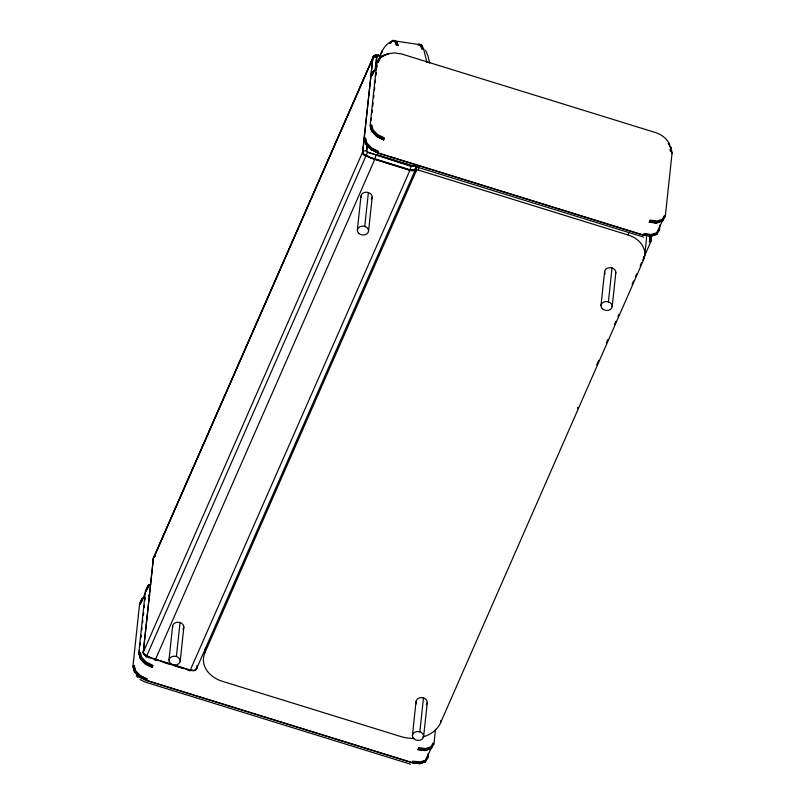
<?xml version="1.0" encoding="UTF-8"?>
<svg xmlns="http://www.w3.org/2000/svg" width="805" height="805" viewBox="0 0 805 805"><rect width="100%" height="100%" fill="white"/><g stroke="black" fill="none" stroke-linecap="round" stroke-linejoin="round"><path stroke-width="1.21" d="M196.873 665.705L196.833 668.09L194.87 670.575L190.604 670.444L150.948 658.037L144.065 654.505L143.23 652.352L153.473 557.855M195.796 669.186A3.089 2.405 1.5 0 0 196.732 668.301L416.024 168.235L416.094 165.83M132.926 666.309L139.607 603.79M138.792 653.036L145.474 590.508M152.658 666.701L145.494 663.169L140.523 658.047L139.074 652.704L139.627 650.229M140.161 645.228L140.432 642.722M140.966 637.721L141.237 635.215M141.771 630.214L142.032 627.719M142.566 622.718L142.837 620.212M143.37 615.211L143.642 612.716M144.176 607.715L144.437 605.209M144.97 600.208L145.242 597.702M153.332 558.539L143.33 652.141L144.155 654.284L151.038 657.826L190.694 670.233L194.971 670.364M168.98 660.09L172.612 626.159M176.406 656.478L180.028 622.547M180.199 661.136L183.832 627.206M413.629 738.336A31.254 24.593 6.1 0 1 400.981 736.595L222.2 681.251A27.783 21.866 6.1 0 1 204.893 652.744L205.416 647.894M416.034 168.215L414.183 170.479L409.906 170.358L370.25 157.971L363.377 154.409L362.552 152.266L372.946 57.517M381.63 56.219L377.837 55.324L376.428 57.356A3.119 2.455 6.1 0 0 372.806 58.202L362.803 151.793L363.619 153.926L370.481 157.438L410.127 169.845L414.364 169.966L416.205 167.722A3.119 2.425 1.5 0 0 415.702 166.182M357.34 230.059L360.972 196.128M414.102 165.196L413.186 166.313L411.083 166.253L367.543 152.276L366.426 150.948L366.959 145.957M375.09 69.834L376.428 57.356M413.72 165.095L412.935 166.061L411.114 166.011L367.644 152.054L366.798 151.068L367.332 146.067M375.734 67.449L377.062 56.642L378.048 55.595L381.62 56.471M370.129 125.52L376.81 62.991M371.236 120.207L371.507 117.711M372.041 112.71L372.313 110.205M372.705 106.451L373.107 102.708M373.641 97.707L373.912 95.201M374.446 90.2L374.717 87.695M375.251 82.694L375.512 80.198M376.046 75.197L376.317 72.692M376.851 67.69L377.122 65.195M364.766 226.447L368.388 192.516M368.559 231.105L372.192 197.175M204.893 652.744L416.225 170.861L416.749 166.011M416.225 170.861A1.741 1.369 6.1 0 1 418.429 170.097L418.811 166.464M412.422 735.448L416.044 701.517M419.848 731.846L423.47 697.905M423.641 736.495L427.264 702.564M427.697 756.448L427.958 753.953M428.502 753.792L428.099 757.535L425.432 761.933L424.004 762.385M433.925 744.172L435.525 729.209M422.685 737.008A31.254 24.593 6.1 0 0 440.556 722.81L440.818 720.384M600.983 305.487L604.615 271.547M608.409 301.875L612.031 267.934M612.202 306.524L615.835 272.593M440.556 722.81L643.517 260.035A24.311 19.129 6.1 0 0 628.373 235.09L628.635 232.665M643.638 258.818L643.899 256.393M644.755 255.175L646.435 239.407A24.311 19.129 6.1 0 0 646.445 236.901M659.979 225.028L659.446 230.019L656.779 234.416L653.902 235.332M665.272 216.656L672.064 153.071M375.885 155.355L374.808 159.249L155.405 659.557C153.443 661.267 156.723 658.832 158.243 660.764M411.083 166.253L410.007 170.137L189.9 670.957M577.527 408.507L577.708 407.471M649.303 241.832L650.259 236.217M650.551 235.734L649.524 241.802L650.591 241.892L651.497 236.539M650.722 241.631L651.557 236.66M651.617 236.338L651.798 235.241M416.205 167.722L414.273 170.268L410.007 170.137L370.35 157.73L363.468 154.198L362.803 151.793A3.119 2.455 6.1 0 1 366.426 150.948M650.521 238.511L650.641 237.898M372.544 58.695L373.218 56.893A3.119 2.496 29.5 0 1 376.71 56.471M145.534 655.984L146.158 657.152L367.543 152.276M153.373 558.076L153.755 557.221M153.574 558.046A3.089 2.475 29.5 0 1 153.654 557.442L373.218 56.893M378.551 55.364A3.119 0.725 -76.6 0 0 377.686 55.153L375.492 55.052L373.832 56.058L154.419 556.356L155.264 555.933M379.789 56.42C382.093 49.85 386.038 43.5 392.729 40.733L394.953 41.769L396.523 45.402M145.383 592.681L140.875 602.965L142.988 598.346M362.642 152.054L143.23 652.352A3.089 2.435 6.1 0 0 145.252 655.25M596.757 364.937L598.769 360.328M606.346 343.061L607.856 339.609M614.416 324.646L615.936 321.195M617.948 316.596L618.965 314.292M632.086 284.366L633.595 280.915M635.618 276.316L636.624 274.012M640.156 265.952L641.676 262.5M642.682 260.196L650.762 241.782M431.732 747.211L425.362 760.302L419.898 762.043L412.794 761.097M663.068 219.695L656.709 232.796L651.245 234.527L644.141 233.581M371.014 76.143L372.292 73.335M372.484 72.933L373.208 71.343L375.754 69.814M376.821 63.102L379.276 57.9L384.337 54.861L386.128 54.649M370.974 76.425L373.158 71.655L374.426 70.89M377.736 62.559L379.849 57.91L381.087 57.175M371.87 75.7L374.003 71.041L375.553 70.095M372.222 75.449L374.325 70.83M378.38 62.337L380.453 57.799L385.273 54.911M139.678 603.649L141.861 598.86L143.773 597.713M145.474 590.618L147.929 585.416L149.197 584.661M139.637 603.941L140.543 601.949M140.996 600.953L141.811 599.162L143.723 598.014M145.816 591.212L146.218 590.347M146.389 590.075L148.512 585.426L149.75 584.682M140.533 603.217L142.656 598.548L143.894 597.803M145.886 591.534L146.258 590.719M140.201 604.515L140.593 603.649M147.033 589.854L149.106 585.316L150.716 584.35M389.791 43.098L390.334 42.273M389.781 43.369L393.162 40.31L396.845 41.961M390.606 43.369L390.978 42.745M664.497 215.499L662.203 219.352L656.89 221.043L649.957 220.127M662.445 220.007L664.819 216.022M661.72 221.365L662.304 220.379M661.992 221.214L662.696 220.037M662.847 219.775L663.229 219.131M665.222 216.444L662.626 221.093L658.319 222.462M655.401 234.396L655.995 233.39M659.134 229.224L656.739 233.229L651.195 235L643.98 234.034M433.16 743.015L430.866 746.869L425.543 748.559L418.62 747.634M431.108 747.523L433.482 743.538M431.5 747.292L430.645 748.731L428.572 749.385M431.279 748.61L433.885 743.961M427.787 756.73L425.402 760.745L419.858 762.506L412.643 761.55M372.967 57.376L373.58 56.34M153.654 557.442L154.107 556.668M372.806 58.202L153.232 558.761A3.089 2.435 6.1 0 0 153.282 559.928M373.419 56.581L373.983 55.817A3.119 2.455 41 0 1 377.344 55.575M373.319 56.823L373.741 56.27M154.007 556.879L154.52 556.144A4.548 2.727 23.7 0 1 155.013 555.742M390.184 42.444L392.729 40.733M417.795 44.607L420.361 45.432L421.941 49.085M417.755 44.718L418.399 44.285L420.653 45.342L422.253 49.014M419.002 44.667L419.657 44.225L421.941 45.291L423.782 49.427M381.54 56.803L382.174 56.42M382.325 56.431L384.79 54.951M375.06 70.508L375.694 70.126M373.832 56.058L375.351 55.283M374.496 55.887L375.261 55.505M154.51 556.144L155.274 555.762M661.066 220.449L656.94 221.757L649.766 220.812L649.615 221.415L657.051 222.401L662.757 220.58M658.077 222.522L656.256 223.096L649.152 222.15M650.158 236.056L651.899 235.503M650.561 236.076L656.95 234.195M653.187 235.563L651.034 236.247L643.326 235.151M429.729 747.966L425.593 749.274L418.419 748.318L418.268 748.922L425.704 749.918L431.42 748.097M425.11 750.481L427.183 749.827M429.84 749.063L424.919 750.612L417.805 749.666M420.592 763.15L421.951 762.717M425.614 761.711L419.838 763.543L411.989 762.667M422.565 762.838L419.697 763.754L412.22 762.758L146.55 680.547M386.823 53.945L394.329 52.889L401.383 53.905L655.512 132.573C661.69 134.546 667.405 138.842 669.871 144.991M386.964 54.267L388.292 54.106M384.981 55.163L385.887 55.062M148.764 595.298L149.639 595.197M148.492 595.469L149.378 595.368M148.774 595.579L149.68 595.479M148.694 595.901L149.599 595.791M386.712 54.327L388.201 54.156M139.386 652.614L141.106 657.745L144.699 661.458M649.253 222.009L653.378 222.452M653.871 222.633L656.88 222.915M643.668 235.03L651.185 236.036M417.906 749.525L425.533 750.431M394.601 40.914L418.117 44.396M643.577 237.073L376.297 154.459M377.807 152.829L643.416 235.05M377.897 153.041L643.507 235.261M418.429 170.097L628.373 235.09M162.942 662.213L171.153 664.759M173.498 665.483L184.053 668.754M186.398 669.478L189.92 670.565M147.657 680.708L412.079 762.566M410.57 764.197L144.96 681.976L139.99 679.46M146.379 656.588L149.489 657.836M418.872 44.044L421.166 45.11L422.786 48.853M420.532 45.02L422.202 45.794M393.967 40.361L394.541 40.632M395.114 40.894L396.261 41.427L397.881 45.171M394.883 41.458L395.356 42.051M384.347 137.897L377.676 134.616L373.047 129.836L371.699 124.856M377.243 135.18L384.156 138.581M384.005 139.185L376.841 135.653L371.87 130.531C369.505 123.799 370.914 122.853 372.453 130.239L376.046 133.942M379.97 137.816L376.589 136.146L371.598 131.004L370.914 128.478M381.882 138.752L383.794 139.698M376.7 136.367L383.643 139.788M379.256 137.816L376.69 136.558L371.88 131.406L371.055 128.357M380.111 138.239L383.532 139.929M378.521 151.36L371.679 147.979L366.919 143.089L365.54 137.977M378.37 151.813L371.417 148.382L366.597 143.411L365.188 138.229M378.058 152.809L370.823 149.247L365.802 144.065L364.333 138.661M371.004 149.529L373.007 150.515M376.227 152.105L377.847 152.9M370.743 149.478L377.948 153.02M153.01 665.413L146.339 662.123L141.71 657.353L140.352 652.372M145.906 662.696L152.809 666.097M152.447 667.214L145.252 663.662L140.251 658.51L139.084 654.203M152.296 667.305L145.353 663.884L140.543 658.923L140.04 657.061M152.195 667.446L145.343 664.065L140.593 659.164M147.184 678.867L140.332 675.496L135.582 670.595L134.194 665.483M147.033 679.319L140.08 675.898L135.25 670.927L133.851 665.735M146.721 680.316L139.476 676.753L134.455 671.581L132.996 666.178M139.657 677.045L146.5 680.416M146.611 680.537L139.406 676.985L136.91 674.409M371.145 149.69L365.752 144.326L365.289 142.616M135.23 672.497L139.798 677.196M136.287 673.765L134.405 671.833L132.946 666.46M668.331 143.491L669.237 144.548M136.236 675.516L138.037 677.75M668.351 143.35L669.116 144.326M669.156 144.84L671.048 147.546L672.024 152.859M669.971 146.651L670.917 148.009M425.603 50.282L427.978 55.948L429.729 63.182M396.624 41.79L398.425 45.613M395.456 41.377L397.066 45.1M395.959 43.43L396.754 45.261M370.481 126.224L370.763 127.291M370.552 126.546L371.93 131.658M370.139 125.62L370.713 127.754M364.866 139.517L365.188 140.724M364.293 138.953L365.057 141.761M139.134 653.74L139.708 655.864M133.811 668.09L134.173 669.448M134.495 670.646L134.908 672.145M423.692 49.186L426.912 62.569M670.676 147.265L671.893 153.342M670.374 146.872L671.3 151.914M670.374 149.247L670.676 150.887M670.092 149.539L670.404 151.249M413.649 165.448A2.576 1.54 23.7 0 1 411.114 166.011M377.686 55.776A1.077 0.644 23.7 0 1 378.571 55.615M367.644 152.054A1.167 0.704 23.7 0 1 366.798 151.068M361.063 197.285A5.635 4.438 6.1 0 1 367.684 192.335A5.635 4.438 6.1 0 1 371.256 199.308M605.179 273.831A5.635 4.438 6.1 0 1 609.858 267.622A5.635 4.438 6.1 0 1 615.543 273.72M416.618 703.801A5.635 4.438 6.1 0 1 422.031 697.623A5.635 4.438 6.1 0 1 426.328 704.697M172.703 627.316A5.635 4.438 6.1 0 1 179.324 622.366A5.635 4.438 6.1 0 1 182.896 629.339M416.024 168.235A6.048 3.623 23.7 0 1 409.906 170.378M374.224 55.887A4.548 2.727 23.7 0 1 375.663 55.465M365.852 156.21A4.649 2.777 23.7 0 1 362.542 152.286M196.812 668.09A6.048 3.623 23.7 0 1 190.694 670.223M146.641 656.065A4.649 2.777 23.7 0 1 143.33 652.141M146.017 656.085A1.167 0.704 23.7 0 1 145.715 655.733M382.134 51.077L381.248 53.643L382.134 51.077M358.718 233.339A5.635 4.438 6.1 0 0 368.277 232.232A5.635 4.438 6.1 0 0 361.858 226.175A5.635 4.438 6.1 0 0 358.718 233.339M602.361 308.758A5.635 4.438 6.1 0 0 611.921 307.651A5.635 4.438 6.1 0 0 605.501 301.603A5.635 4.438 6.1 0 0 602.361 308.758M413.8 738.728A5.635 4.438 6.1 0 0 423.35 737.622A5.635 4.438 6.1 0 0 416.94 731.574A5.635 4.438 6.1 0 0 413.8 738.728M170.358 663.37A5.635 4.438 6.1 0 0 179.918 662.263A5.635 4.438 6.1 0 0 173.498 656.216A5.635 4.438 6.1 0 0 170.358 663.37"/></g></svg>
